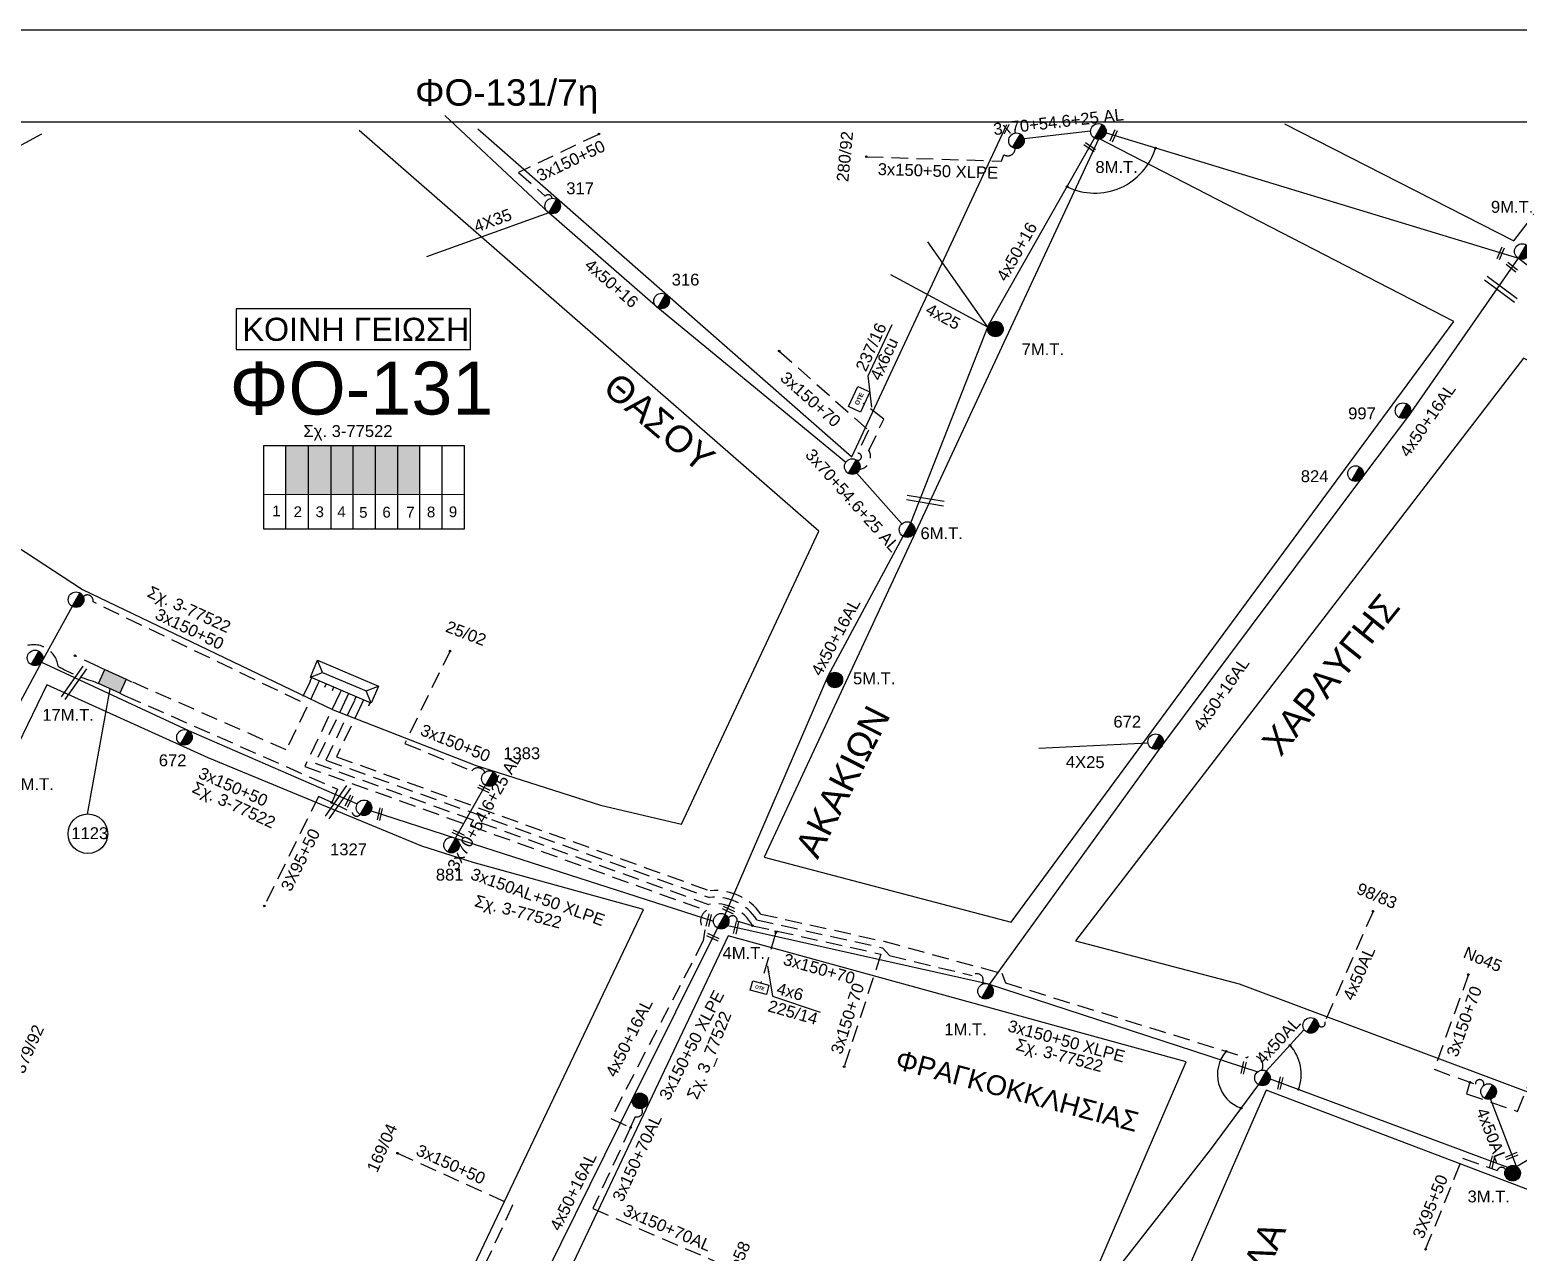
# Model space of a CAD drawing. Header units: millimetres. Extents: x 1020 to 3238, y 796 to 1818.
# Drawn here: x 1877 to 2102.6, y 1630.1 to 1815.4 of the extents above; entities that cross this region are included whole.
import ezdxf
from ezdxf.enums import TextEntityAlignment as Align

# ---------------------------------------------------------------- set-up
doc = ezdxf.new("R2010")
doc.units = ezdxf.units.MM
doc.linetypes.add('DASHED', pattern=[19.05, 12.7, -6.35])
for name, color, linetype, lineweight in [('3x150+50', 7, 'Continuous', 30), ('3x150+50 XLPE', 7, 'SYN_LINE', 30), ('3x150+70', 7, 'Continuous', 30), ('3x150+70AL', 7, 'DASHED', 30), ('3x70+54.6+25 AL', 7, 'SYN_LINE', 30), ('3x95+35XLPE', 7, 'Continuous', 30), ('3X95+50', 7, 'Continuous', 30), ('4x25', 7, 'Continuous', 30), ('4X35', 7, 'DASHED', 30), ('4x50', 7, 'Continuous', 30), ('4x50+16', 7, 'Continuous', 30), ('4x50+16AL', 7, 'Continuous', 30), ('4x50AL', 7, 'Continuous', 30), ('4x6', 7, 'SYN_LINE', 30), ('Υπόβαθρο ΔΕΗ', 7, 'Continuous', 30)]:
    doc.layers.add(name, color=color, linetype=linetype, lineweight=lineweight)
for name, color, linetype in [('Link Box 4 Διευθύνσεων', 7, 'Continuous'), ('Pillar OTE', 7, 'Continuous'), ('text οδών', 7, 'Continuous'), ('text_kalodion', 7, 'Continuous'), ('Άγνωστα', 7, 'Continuous'), ('Ασφαλειοκιβώτια Χ.Τ 9 αναχωρήσεων', 7, 'Continuous'), ('Επιγραφές - Σχήματα', 7, 'Continuous'), ('Καλώδια ΧΤ   3x150AL+50CU', 7, 'DASHED'), ('Μηχανική τομή', 7, 'Continuous'), ('Στύλος Ξύλινος', 7, 'Continuous'), ('Στύλος Ξύλινος @ 1', 7, 'Continuous'), ('Στύλος ΦΜ', 7, 'Continuous'), ('Στύλος ΦΜ @ 1', 7, 'Continuous'), ('Συνδέσεις', 7, 'Continuous'), ('Τομή', 7, 'Continuous'), ('Υποσταθμός πόλεως', 7, 'Continuous'), ('Υπόγεια καλώδια Παροχών ΧΤ   4x50AL', 7, 'DASHED'), ('Υπόγεια καλώδια Παροχών ΧΤ   4x6', 7, 'DASHED')]:
    doc.layers.add(name, color=color, linetype=linetype)
doc.styles.add('arial', font='arial.ttf')
doc.styles.get("Standard").update_dxf_attribs({"font": 'arial.ttf'})
doc.linetypes.add('SYN_LINE', pattern='A,0.5,-0.0001,["/\\/\\/\\/",Standard,S=0.1,R=0,X=0,Y=-0.05],-0.25', length=0.7501)
doc.dimstyles.new('ISO-25', dxfattribs={"dimtxt": 2.5, "dimasz": 2.5, "dimexe": 1.25, "dimexo": 0.625, "dimtad": 1, "dimtxsty": 'Standard', "dimcen": 2.5, "dimadec": 0, "dimazin": 0, "dimtfac": 1, "dimtmove": 0, "dimatfit": 3, "dimfxl": 1, "dimarcsym": 0})

# ---------------------------------------------------------------- blocks, each defined once
blk = doc.blocks.new('ΥΠΑΡΧΩΝ ΤΣΙΜΕΝΤΕΝΙΟΣ ΣΤΥΛΟΣ')
at = {"layer": 'Στύλος ΦΜ'}
blk.add_hatch(color=7, dxfattribs=at).paths.add_polyline_path([(-1.29, -2.28, 0.574793), (2.62, 0, 0.268822), (1.3, 2.27)])
at = {"layer": 'Στύλος ΦΜ', "color": 7}
blk.add_line((-1.29, -2.28), (1.3, 2.27), dxfattribs=at)
blk.add_circle((0, 0), 2.62, dxfattribs=at)
at = {"layer": 'Στύλος ΦΜ', "flags": 4}
for tag, p in [('ΑΡΙΘΜΟΣ', (-4.68, 8.05)), ('ΤΥΠΟΣ', (-4.91, 3.03))]:
    blk.add_attdef(tag, p, '', height=4, dxfattribs=at)
blk = doc.blocks.new('ΥΠΑΡΧΩΝ ΞΥΛΙΝΟΣ ΣΤΥΛΟΣ')
at = {"layer": 'Στύλος Ξύλινος'}
h = blk.add_hatch(color=7, dxfattribs=at)
h.paths.add_polyline_path([(-2.62, 0, 0.270008), (-1.29, -2.28), (1.3, 2.27, 0.576266)])
h.paths.add_polyline_path([(-1.29, -2.28, 0.574793), (2.62, 0, 0.268822), (1.3, 2.27)])
at = {"layer": 'Στύλος Ξύλινος', "color": 7}
blk.add_line((-1.29, -2.28), (1.3, 2.27), dxfattribs=at)
blk.add_circle((0, 0), 2.62, dxfattribs=at)
at = {"layer": 'Στύλος Ξύλινος', "flags": 4}
for tag, p in [('ΑΡΙΘΜΟΣ', (-4.91, 8.6)), ('ΤΥΠΟΣ', (-4.85, 3.39))]:
    blk.add_attdef(tag, p, '', height=4, dxfattribs=at)
blk = doc.blocks.new('LINK BOX 4 ΑΝΑΧΩΡΗΣΕΩΝ')
at = {"layer": 'Link Box 4 Διευθύνσεων', "ltscale": 40}
blk.add_hatch(color=256, dxfattribs=at).paths.add_polyline_path([(-3.54, 0), (-3.54, -4.67), (3.54, -4.67), (3.54, 0)])
for p, q in [((-3.54, 0), (-5.33, 0)), ((5.33, 0), (3.54, 0)), ((-3.54, -4.67), (-5.33, -4.67)), ((5.33, -4.67), (3.54, -4.67))]:
    blk.add_line(p, q, dxfattribs=at)
blk.add_lwpolyline([(-3.54, -4.67), (-3.54, 0), (3.54, 0), (3.54, -4.67)], close=True, dxfattribs=at)
blk = doc.blocks.new('ΤΟΜΗ')
at = {"layer": 'Τομή', "ltscale": 40}
for p, q in [((-5.68, 0), (17.06, 0)), ((-5.68, -2.77), (17.06, -2.77))]:
    blk.add_line(p, q, dxfattribs=at)
blk = doc.blocks.new('ΥΠΟΣΤΑΘΜΟΣ ΠΟΛΕΩΣ 9 ΑΝΑΧΩΡΗΣΕΩΝ')
at = {"layer": 'Υποσταθμός πόλεως', "ltscale": 40}
for p, q in [((-9.63, -2.82), (-9.63, -4)), ((-7.12, -2.82), (-7.12, -4)), ((-4.84, -2.82), (-4.84, -4)), ((-2.36, -2.82), (-2.36, -4)), ((0.09, -2.82), (0.09, -4)), ((2.55, -2.82), (2.55, -4)), ((5.02, -2.82), (5.02, -4)), ((7.48, -2.82), (7.48, -4)), ((9.61, -2.82), (9.61, -4))]:
    blk.add_line(p, q, dxfattribs=at)
blk.add_lwpolyline([(-10.02, 2.82), (10.02, 2.82), (10.02, -2.82), (-10.02, -2.82)], close=True, dxfattribs=at)
for points in [[(-7.21, 0), (-10.02, 2.82)], [(-10.02, -2.82), (-7.21, 0)], [(-7.21, 0), (7.21, 0)], [(7.21, 0), (10.02, 2.82)], [(10.02, -2.82), (7.21, 0)]]:
    blk.add_lwpolyline(points, dxfattribs=at)
at = {"layer": 'Υποσταθμός πόλεως', "linetype": 'SYN_LINE', "ltscale": 40, "flags": 1}
for tag, p in [('ΜΕΤΑΣΧΗΜΑΤΙΣΜΟΣ', (10.79, 1.71)), ('ΙΣΧΥΣ', (10.77, -1.08)), ('ΑΡΙΘΜΟΣ', (10.89, -3.8))]:
    blk.add_attdef(tag, p, '', height=1.8, dxfattribs=at)
blk = doc.blocks.new('_ΣΥΝΔΕΣΗ')
at = {"layer": 'Συνδέσεις', "linetype": 'SYN_LINE', "ltscale": 40}
blk.add_hatch(color=256, dxfattribs=at).paths.add_polyline_path([(0.5, -0.01, 1), (-0.5, -0.01, 1)])
at = {"layer": 'Συνδέσεις'}
blk.add_circle((0, -0.01), 0.5, dxfattribs=at)
blk = doc.blocks.new('ΜΗΧΑΝΙΚΗ ΤΟΜΗ')
at = {"layer": 'Μηχανική τομή', "ltscale": 40}
for p, q in [((-1.89, 0.78), (5.68, 0.78)), ((-1.89, -0.78), (5.68, -0.78))]:
    blk.add_line(p, q, dxfattribs=at)
blk = doc.blocks.new('PILLAR ΟΤΕ')
at = {"layer": 'Pillar OTE', "ltscale": 40}
blk.add_lwpolyline([(-3.31, 2.02), (3.39, 2.02), (3.39, -1.99), (-3.31, -1.99)], close=True, dxfattribs=at)
at = {"layer": 'Pillar OTE', "insert": (-1.81, 0.71), "char_height": 1.3575, "width": 109.961, "attachment_point": 1}
blk.add_mtext('{\\fArial|b1|i0|c161|p34;OTE}', dxfattribs=at)

msp = doc.modelspace()

# ---------------------------------------------------------------- hatches: boundary and pattern name
at = {"layer": 'Pillar OTE', "ltscale": 40}
h = msp.add_hatch(color=256, dxfattribs=at)
h.dxf.hatch_style = 1
h.paths.add_polyline_path([(1990.01, 1678.83), (1990.09, 1678.42), (1990.36, 1678.75)])
at = {"layer": 'Ασφαλειοκιβώτια Χ.Τ 9 αναχωρήσεων', "lineweight": -3}
for color, points in [(85, [(1919.31, 1752.36), (1915.87, 1752.36), (1915.87, 1745), (1919.31, 1744.99)]), (27, [(1919.31, 1744.99), (1922.75, 1744.99), (1922.75, 1752.36), (1919.31, 1752.36)]), (62, [(1926.05, 1752.36), (1922.75, 1752.36), (1922.75, 1744.99), (1926.05, 1744.99)]), (2, [(1926.05, 1744.99), (1929.43, 1744.98), (1929.44, 1752.36), (1926.05, 1752.36)]), (133, [(1929.43, 1744.98), (1932.83, 1744.98), (1932.83, 1752.36), (1929.44, 1752.36)])]:
    msp.add_hatch(color=color, dxfattribs=at).paths.add_polyline_path(points)
at = {"layer": 'Καλώδια ΧΤ   3x150AL+50CU', "linetype": 'DASHED', "lineweight": -3, "ltscale": 0.2}
h = msp.add_hatch(color=5, dxfattribs=at)
h.dxf.hatch_style = 1
h.paths.add_polyline_path([(1932.77, 1744.98), (1936.17, 1744.98), (1936.17, 1752.36), (1932.77, 1752.36)])

# ---------------------------------------------------------------- linework, layer by layer
at = {"lineweight": -3}
msp.add_lwpolyline([(1059.16, 1801.46), (3011.12, 1801.46), (3011.12, 806.84), (1059.16, 806.84)], close=True, dxfattribs=at)
at = {"layer": '3x150+50', "color": 5, "linetype": 'DASHED', "lineweight": -3, "ltscale": 0.2}
for points in [[(1963.22, 1799.54), (1951.14, 1793.78), (1955.18, 1790.2, -0.656297), (1956.2, 1789.86, 25.140831)], [(1940.79, 1721.33), (1933.89, 1707.2), (1944.03, 1703.07, -0.544918), (1946.02, 1702.85, 9.136461)]]:
    msp.add_lwpolyline(points, format="xyb", dxfattribs=at)
at = {"layer": '3x150+50', "color": 1, "linetype": 'DASHED', "lineweight": -3, "ltscale": 0.2}
msp.add_lwpolyline([(1800.24, 1765.47, -0.905131), (1808.86, 1764.71), (1869.54, 1725.13), (1875.78, 1721.69, -0.531363), (1881.35, 1718.93, 0.06404), (1886.66, 1716.65, 11.369647)], format="xyb", dxfattribs=at)
at = {"layer": '3x150+50', "color": 133, "linetype": 'DASHED', "lineweight": -3, "ltscale": 0.2}
msp.add_lwpolyline([(1919.52, 1716.62), (1918.06, 1713.58), (1886.63, 1728.66, 0.759301), (1885.15, 1729.46)], format="xyb", dxfattribs=at)
at = {"layer": '3x150+50', "color": 5, "linetype": 'DASHED', "lineweight": -3, "ltscale": 0.2}
for points in [[(1887.62, 1718.77), (1883.89, 1720.51)], [(1920.67, 1716.13), (1915.93, 1706.25), (1892.48, 1716.57)]]:
    msp.add_lwpolyline(points, dxfattribs=at)
at = {"layer": '3x150+50', "color": 62, "linetype": 'DASHED', "lineweight": -3, "ltscale": 0.2}
msp.add_lwpolyline([(1932.79, 1645.1), (1950.23, 1637.22), (1943.63, 1623.05, -0.72073), (1940.45, 1617.15, 1.792109)], format="xyb", dxfattribs=at)
at = {"layer": '3x150+50 XLPE', "color": 2, "linetype": 'DASHED', "lineweight": -3, "ltscale": 0.2}
for points in [[(2003.84, 1796.16), (2024.34, 1795.5), (2024.69, 1796.47, 0.596088), (2026.39, 1797.42, -3.174928)], [(1925.12, 1714.24), (1920.31, 1704.21), (1979.94, 1682.82, -0.318945), (1986.59, 1679.59), (1990.25, 1678.78)], [(1986.59, 1679.59), (1984.27, 1680.25, 0.855383), (1982.93, 1680.72, -5.013021)]]:
    msp.add_lwpolyline(points, format="xyb", dxfattribs=at)
at = {"layer": '3x150+50 XLPE', "color": 62, "linetype": 'DASHED', "lineweight": -3, "ltscale": 0.2}
msp.add_lwpolyline([(1923.99, 1714.72), (1918.71, 1703.73), (1979.61, 1681.88, 0.510578), (1979.34, 1678.95), (1979.13, 1677.29), (1965.12, 1650.36), (1968.12, 1649)], format="xyb", dxfattribs=at)
at = {"layer": '3x150+50 XLPE', "color": 27, "linetype": 'DASHED', "lineweight": -3, "ltscale": 0.2}
msp.add_lwpolyline([(1926.26, 1713.75), (1921.91, 1704.7), (1980.05, 1683.85, -0.291688), (1987.23, 1680.47), (2006.27, 1676.25), (2007.37, 1675.07), (2019.89, 1672.03, -0.97731), (2021.31, 1670.67)], format="xyb", dxfattribs=at)
at = {"layer": '3x150+50 XLPE', "color": 85, "linetype": 'DASHED', "lineweight": -3, "ltscale": 0.2}
msp.add_lwpolyline([(1927.39, 1713.27), (1923.51, 1705.19), (1980.16, 1684.87, -0.269957), (1987.84, 1681.36), (2006.49, 1677.23), (2024.37, 1672.37), (2024.94, 1670.93), (2061.53, 1659.57, -0.780272), (2063.81, 1657.69)], format="xyb", dxfattribs=at)
at = {"layer": '3x150+70', "color": 5, "linetype": 'DASHED', "lineweight": -3, "ltscale": 0.2}
msp.add_lwpolyline([(1990.64, 1766.7), (2004.15, 1754.69), (2002.53, 1751.21, -1.348998), (2002.29, 1750.21, -6.747725)], format="xyb", dxfattribs=at)
at = {"layer": '3x150+70', "color": 2, "linetype": 'DASHED', "lineweight": -3, "ltscale": 0.2}
for points in [[(1990.25, 1678.78), (2006.06, 1675.28)], [(2006.06, 1675.28), (2000.47, 1658.21)]]:
    msp.add_lwpolyline(points, dxfattribs=at)
msp.add_lwpolyline([(2095.09, 1672.17), (2089.91, 1657.82), (2096.15, 1655.55, -1.281581), (2097.39, 1655.35, -0.019849)], format="xyb", dxfattribs=at)
at = {"layer": '3x150+70AL', "color": 62, "linetype": 'DASHED', "lineweight": -3, "ltscale": 0.2}
msp.add_lwpolyline([(1968.12, 1649), (1968.84, 1650.64, 0.699498), (1969.78, 1651.88, -393.856412)], format="xyb", dxfattribs=at)
msp.add_lwpolyline([(1968.12, 1649), (1962.38, 1636.72), (1980.83, 1628.75)], dxfattribs=at)
at = {"layer": '3x70+54.6+25 AL', "color": 2, "linetype": 'SYN_LINE', "lineweight": -3, "ltscale": 10}
msp.add_lwpolyline([(2037.84, 1800.03), (2027.74, 1798.86)], dxfattribs=at)
at = {"layer": '3x70+54.6+25 AL', "color": 5, "linetype": 'SYN_LINE', "lineweight": -3, "ltscale": 10}
for points in [[(2009.23, 1740.52), (2002.37, 1748.22)], [(1941.55, 1692.84), (1946.13, 1700.87)]]:
    msp.add_lwpolyline(points, dxfattribs=at)
at = {"layer": '3x70+54.6+25 AL', "color": 133, "linetype": 'SYN_LINE', "lineweight": -3, "ltscale": 20}
msp.add_lwpolyline([(1883.48, 1727.99), (1878.84, 1719.55), (1869.06, 1701.49), (1856.23, 1674.57), (1843.03, 1648.06), (1833.44, 1626.26), (1828.32, 1613.86)], dxfattribs=at)
at = {"layer": '3x70+54.6+25 AL', "color": 5, "linetype": 'SYN_LINE', "lineweight": -3, "ltscale": 17}
msp.add_lwpolyline([(1928.79, 1697.02), (1941.55, 1692.84), (1980.54, 1680.32)], dxfattribs=at)
at = {"layer": '3x95+35XLPE', "color": 2, "linetype": 'DASHED', "lineweight": -3, "ltscale": 0.2}
msp.add_lwpolyline([(2095.32, 1655.85), (2094.83, 1654.09), (2102.55, 1651.44), (2108.67, 1666.57)], dxfattribs=at)
at = {"layer": '3X95+50', "color": 5, "linetype": 'DASHED', "lineweight": -3, "ltscale": 0.2}
msp.add_lwpolyline([(1891.51, 1714.45), (1923.69, 1700.28), (1922.81, 1698.26), (1920.82, 1699.18), (1912.59, 1682.58)], dxfattribs=at)
msp.add_lwpolyline([(1922.81, 1698.26), (1925.91, 1696.76, 0.625276), (1927.12, 1696.43, 24.570306)], format="xyb", dxfattribs=at)
at = {"layer": '3X95+50', "color": 2, "linetype": 'DASHED', "lineweight": -3, "ltscale": 0.2}
msp.add_lwpolyline([(2088.61, 1630.53), (2094.22, 1644.36), (2099.47, 1642.49, -0.646382), (2100.74, 1642.6, -3.948128)], format="xyb", dxfattribs=at)
at = {"layer": '4x25', "color": 2, "linetype": 'SYN_LINE', "lineweight": -3, "ltscale": 20}
for points in [[(2022.27, 1770.33), (2013.16, 1783.28)], [(2022.27, 1770.33), (2007.56, 1778.27)]]:
    msp.add_lwpolyline(points, dxfattribs=at)
at = {"layer": '4x25', "color": 27, "linetype": 'SYN_LINE', "lineweight": -3, "ltscale": 17}
msp.add_lwpolyline([(2046.54, 1707.27), (2030, 1706.44)], dxfattribs=at)
at = {"layer": '4X35', "color": 5, "linetype": 'Continuous', "lineweight": -3, "ltscale": 0.2}
msp.add_lwpolyline([(1955.72, 1787.66), (1937.15, 1780.97)], dxfattribs=at)
at = {"layer": '4x50', "color": 2, "lineweight": -3, "ltscale": 0.2}
for points in [[(1982.83, 1679.64), (2022.15, 1670.81), (2063.16, 1657.44)], [(2065.05, 1656.38), (2101.03, 1642.98)]]:
    msp.add_lwpolyline(points, dxfattribs=at)
at = {"layer": '4x50+16', "color": 5, "lineweight": -3, "ltscale": 0.2}
msp.add_lwpolyline([(2000.72, 1749.83), (1972.23, 1773.27), (1955.72, 1787.66), (1939.93, 1802.42)], dxfattribs=at)
at = {"layer": '4x50+16', "color": 2, "lineweight": -3, "ltscale": 0.2}
msp.add_lwpolyline([(2010.6, 1740.66), (2022.38, 1770.61), (2038.44, 1798.97)], dxfattribs=at)
at = {"layer": '4x50+16', "color": 133, "lineweight": -3, "ltscale": 0.2}
msp.add_lwpolyline([(1878.84, 1719.55), (1901.08, 1709.16), (1926.68, 1698.05)], dxfattribs=at)
at = {"layer": '4x50+16AL', "color": 27, "lineweight": -3, "ltscale": 0.2}
msp.add_lwpolyline([(2022.5, 1670.68), (2048.8, 1707.08), (2078.96, 1747.45), (2086.05, 1756.86), (2102.67, 1780.77)], dxfattribs=at)
at = {"layer": '4x50+16AL', "color": 5, "lineweight": -3, "ltscale": 0.2}
msp.add_lwpolyline([(1982.42, 1681.29), (1998.08, 1717.47), (2009.44, 1738.62)], dxfattribs=at)
at = {"layer": '4x50+16AL', "color": 62, "lineweight": -3, "ltscale": 0.2}
msp.add_lwpolyline([(1981.26, 1679.25), (1968.53, 1653.68), (1950.9, 1618), (1942.53, 1596.69)], dxfattribs=at)
at = {"layer": '4x50+16AL', "color": 85, "lineweight": -3, "ltscale": 0.2}
msp.add_lwpolyline([(2063.3, 1655.49), (2055.95, 1645.61), (2040.73, 1626.16), (2023.27, 1587.05)], dxfattribs=at)
at = {"layer": '4x50AL', "color": 2, "lineweight": -3, "ltscale": 0.2}
for points in [[(2040.17, 1799.76), (2102.67, 1780.77), (2145.21, 1747.95), (2172.9, 1733.65)], [(2064.46, 1657.53), (2070.21, 1663.83)], [(2102.37, 1643.1), (2098.45, 1653.32)], [(2102.37, 1643.1), (2111.67, 1648.66)]]:
    msp.add_lwpolyline(points, dxfattribs=at)
at = {"layer": '4x50AL', "color": 2, "linetype": 'DASHED', "lineweight": -3, "ltscale": 0.2}
msp.add_lwpolyline([(2080.64, 1681.76), (2073.34, 1665.03, -1.003938), (2072.38, 1664.55, -95.751298)], format="xyb", dxfattribs=at)
at = {"layer": '4x6', "color": 2, "linetype": 'DASHED', "lineweight": -3, "ltscale": 0.2}
msp.add_lwpolyline([(1990.09, 1678.42), (1987.86, 1670.91)], dxfattribs=at)
at = {"layer": 'Pillar OTE', "lineweight": -3, "ltscale": 40}
for points in [[(1912.54, 1739.72), (1912.54, 1752.36), (1942.88, 1752.36), (1942.88, 1739.69), (1912.54, 1739.72)], [(1915.87, 1739.72), (1915.87, 1752.36)], [(1919.31, 1739.71), (1919.31, 1752.36)], [(1922.75, 1739.71), (1922.75, 1752.36)], [(1926.05, 1739.7), (1926.05, 1752.36)], [(1929.43, 1739.7), (1929.44, 1752.36)], [(1932.83, 1739.7), (1932.83, 1752.36)], [(1936.17, 1739.69), (1936.17, 1752.36)], [(1939.56, 1739.69), (1939.56, 1752.36)], [(1912.54, 1745), (1942.88, 1744.97)]]:
    msp.add_lwpolyline(points, dxfattribs=at)
at = {"layer": 'Pillar OTE', "ltscale": 40}
msp.add_lwpolyline([(1990.36, 1678.75), (1990.09, 1678.42), (1990.01, 1678.83), (1990.36, 1678.75)], dxfattribs=at)
at = {"layer": 'Επιγραφές - Σχήματα', "lineweight": -3}
msp.add_lwpolyline([(1019.92, 1815.41), (3237.54, 1815.41), (3238.24, 796.27), (1019.92, 796.27)], close=True, dxfattribs=at)
at = {"layer": 'Επιγραφές - Σχήματα', "color": 190, "lineweight": -3}
msp.add_lwpolyline([(1908.32, 1766.92), (1943.84, 1766.92), (1943.84, 1773.1), (1908.32, 1773.1)], close=True, dxfattribs=at)
at = {"layer": 'Υπόβαθρο ΔΕΗ', "color": 7, "lineweight": -3}
for points in [[(1944.96, 1800.41), (2001.64, 1750.65), (2012.12, 1773.11), (2025.16, 1801.04)], [(2067.21, 1801.13), (2101.99, 1783.42), (2115.65, 1801.22)], [(1878.84, 1799.59), (1824.51, 1770.19), (1885.05, 1730.53), (1923.04, 1712.3), (1944.54, 1703.91), (1963.55, 1697.87), (1975.85, 1694.96), (1996.62, 1739.38), (1926.99, 1800.12)], [(2004.11, 1762.95), (2007.74, 1770.75)], [(2310.84, 1646.9), (2278.73, 1587.97), (2372.19, 1554.31), (2402.82, 1544.41), (2446.25, 1530.53), (2472.17, 1592.47), (2424.33, 1611.66), (2406.81, 1618.33), (2388.14, 1625.01), (2359.46, 1635.88), (2326.41, 1658.46), (2299.72, 1673.17), (2282.81, 1680.83), (2276.09, 1683.28), (2266.98, 1686.51), (2217.57, 1709.33), (2103.45, 1765.61), (2103.45, 1765.61), (2035.53, 1677.3), (2060.34, 1670.76), (2264.84, 1594.23), (2298.07, 1653.13)], [(1989.63, 1668.91), (1996.86, 1666.5)]]:
    msp.add_lwpolyline(points, dxfattribs=at)
for points in [[(2092.91, 1771.17), (2039.09, 1798.93), (1988.35, 1690), (2025.79, 1680.14)], [(1879.61, 1716.11), (1829.76, 1613.02), (1901.78, 1572.92), (1914.69, 1565.72), (1970.09, 1682.05), (1944.25, 1689.15), (1936.45, 1691.63), (1904.08, 1705.03)], [(1982.92, 1678.05), (1948.81, 1606.09), (1927.75, 1559.78), (1994.38, 1524.68), (2052.32, 1658.97)], [(2064.43, 1654.65), (2034.37, 1585.96), (2210.65, 1499.91), (2257.81, 1581.16)]]:
    msp.add_lwpolyline(points, close=True, dxfattribs=at)
at = {"layer": 'Υπόβαθρο ΔΕΗ', "lineweight": -3}
msp.add_lwpolyline([(1889.17, 1715.51), (1885.76, 1696.52)], dxfattribs=at)
msp.add_circle((1885.85, 1693.53), 3, dxfattribs=at)
for centre, radius, start, end in [((2038.49, 1800.22), 9.58, 243.8798, 343.3978), ((2062.46, 1657.01), 5.4, 139.1266, 250.4227), ((2063.24, 1657.09), 6.51, 339.2597, 42.257)]:
    msp.add_arc(centre, radius, start, end, dxfattribs=at)
at = {"layer": 'Υπόγεια καλώδια Παροχών ΧΤ   4x6', "color": 5, "linetype": 'DASHED', "lineweight": -3, "ltscale": 0.2}
msp.add_lwpolyline([(2001.6, 1749.01, 0.760435), (2004.24, 1751.61), (2006.47, 1756.39), (2006.47, 1756.39), (2003.36, 1758.77)], format="xyb", dxfattribs=at)

# ---------------------------------------------------------------- block references
at = {"layer": 'Link Box 4 Διευθύνσεων', "lineweight": -3, "xscale": 0.4999999999999998, "yscale": 0.4999999999999998, "zscale": 0.4999999999999998, "rotation": 155.6402972065133}
msp.add_blockref('LINK BOX 4 ΑΝΑΧΩΡΗΣΕΩΝ', (1889.09, 1715.55), dxfattribs=at)
at = {"layer": 'Pillar OTE'}
for p, xscale, yscale, zscale, rotation in [((2002.74, 1759.38), 0.4999999999999999, 0.4999999999999999, 0.4999999999999999, 64.97696059429867), ((1987.65, 1670.19), 0.375, 0.375, 0.375, 345)]:
    msp.add_blockref('PILLAR ΟΤΕ', p, dxfattribs=dict(at, xscale=xscale, yscale=yscale, zscale=zscale, rotation=rotation))
at = {"layer": 'Μηχανική τομή', "lineweight": -3}
for p, xscale, yscale, zscale, rotation in [((2038.1, 1797.32), 0.2499999999999677, 0.2499999999999677, 0.2499999999999677, 145.1541832473569), ((2041.17, 1798.91), 0.2499999999999677, 0.2499999999999677, 0.2499999999999677, 66.62768869791381), ((2099.81, 1781.1), 0.2499999999999677, 0.2499999999999677, 0.2499999999999677, 66.62768869791381), ((2101.3, 1779.75), 0.2499999999999677, 0.2499999999999677, 0.2499999999999677, 321.9749035657328), ((1925.24, 1698.08), 0.2499999999999676, 0.2499999999999676, 0.2499999999999676, 63.92487934216145), ((1946.33, 1700.11), 0.2499999999999676, 0.2499999999999676, 0.2499999999999676, 153.9714575587994), ((1930.02, 1696.03), 0.2499999999999676, 0.2499999999999676, 0.2499999999999676, 76.98572877940008), ((1942.44, 1693.28), 0.2499999999999676, 0.2499999999999676, 0.2499999999999676, 153.9714575587994), ((1979.87, 1679.95), 0.2499999999999676, 0.2499999999999676, 0.2499999999999676, 76.98572877940008), ((1983.38, 1681.72), 0.2499999999999676, 0.2499999999999676, 0.2499999999999676, 153.9714575587884), ((1984.02, 1678.82), 0.2499999999999676, 0.2499999999999676, 0.2499999999999676, 76.98572877940008), ((1981.03, 1677.62), 0.2499999999999676, 0.2499999999999676, 0.2499999999999676, 153.9714575587974), ((2060.93, 1657.58), 0.2499999999999676, 0.2499999999999676, 0.2499999999999676, 76.98572877940008), ((2066.5, 1655.24), 0.2499999999999676, 0.2499999999999676, 0.2499999999999676, 76.98572877940008), ((2098.61, 1643.28), 0.2499999999999676, 0.2499999999999676, 0.2499999999999676, 76.98572877940008), ((2101.24, 1644.51), 0.2499999999999677, 0.2499999999999677, 0.2499999999999677, 22.61432423470439)]:
    msp.add_blockref('ΜΗΧΑΝΙΚΗ ΤΟΜΗ', p, dxfattribs=dict(at, xscale=xscale, yscale=yscale, zscale=zscale, rotation=rotation))
at = {"layer": 'Στύλος Ξύλινος @ 1', "lineweight": -3, "ltscale": 40}
ref = msp.add_blockref('ΥΠΑΡΧΩΝ ΞΥΛΙΝΟΣ ΣΤΥΛΟΣ', (2023.41, 1770.04), dxfattribs=dict(at, xscale=0.4499999999997228, yscale=0.4499999999997228, zscale=0.4499999999997228))
ref.add_attrib('ΤΥΠΟΣ', '7M.T.', (2027.38, 1766.08), dxfattribs={"layer": 'Στύλος Ξύλινος', "height": 1.8, "rotation": 360, "flags": 4})
ref = msp.add_blockref('ΥΠΑΡΧΩΝ ΞΥΛΙΝΟΣ ΣΤΥΛΟΣ', (1999.07, 1716.84), dxfattribs=dict(at, xscale=0.4499999999997228, yscale=0.4499999999997228, zscale=0.4499999999997228))
ref.add_attrib('ΤΥΠΟΣ', '5M.T.', (2001.82, 1716.18), dxfattribs={"layer": 'Στύλος Ξύλινος', "height": 1.8, "rotation": 360, "flags": 4})
at = {"layer": 'Στύλος Ξύλινος @ 1', "lineweight": -3, "ltscale": 40, "xscale": 0.4499999999997228, "yscale": 0.4499999999997228, "zscale": 0.4499999999997228}
msp.add_blockref('ΥΠΑΡΧΩΝ ΞΥΛΙΝΟΣ ΣΤΥΛΟΣ', (1969.51, 1653.03), dxfattribs=at)
at = {"layer": 'Στύλος Ξύλινος @ 1', "lineweight": -3, "ltscale": 40}
ref = msp.add_blockref('ΥΠΑΡΧΩΝ ΞΥΛΙΝΟΣ ΣΤΥΛΟΣ', (2101.79, 1642.07), dxfattribs=dict(at, xscale=0.4499999999997183, yscale=0.4499999999997183, zscale=0.4499999999997183))
ref.add_attrib('ΤΥΠΟΣ', '3M.T.', (2094.96, 1637.64), dxfattribs={"layer": 'Στύλος Ξύλινος', "height": 1.8, "flags": 4})
at = {"layer": 'Στύλος ΦΜ @ 1', "lineweight": -3, "ltscale": 40}
ref = msp.add_blockref('ΥΠΑΡΧΩΝ ΤΣΙΜΕΝΤΕΝΙΟΣ ΣΤΥΛΟΣ', (2039.02, 1800), dxfattribs=dict(at, xscale=0.4500000000002038, yscale=0.4500000000002038, zscale=0.4500000000002038))
ref.add_attrib('ΤΥΠΟΣ', '8M.T.', (2038.56, 1793.7), dxfattribs={"layer": 'Στύλος ΦΜ', "height": 1.8, "flags": 4})
for p, xscale, yscale, zscale in [((2026.6, 1798.58), 0.4500000000001942, 0.4500000000001942, 0.4500000000001942), ((2001.71, 1749.19), 0.4500000000001942, 0.4500000000001942, 0.4500000000001942), ((1884.06, 1729.01), 0.4499999999998838, 0.4499999999998838, 0.4499999999998838), ((2071.2, 1664.47), 0.4500000000000229, 0.4500000000000229, 0.4500000000000229), ((2063.88, 1656.51), 0.4500000000000229, 0.4500000000000229, 0.4500000000000229), ((2098.15, 1654.45), 0.4500000000000229, 0.4500000000000229, 0.4500000000000229)]:
    msp.add_blockref('ΥΠΑΡΧΩΝ ΤΣΙΜΕΝΤΕΝΙΟΣ ΣΤΥΛΟΣ', p, dxfattribs=dict(at, xscale=xscale, yscale=yscale, zscale=zscale))
ref = msp.add_blockref('ΥΠΑΡΧΩΝ ΤΣΙΜΕΝΤΕΝΙΟΣ ΣΤΥΛΟΣ', (1956.3, 1788.69), dxfattribs=dict(at, xscale=0.4500000000001942, yscale=0.4500000000001942, zscale=0.4500000000001942))
ref.add_attrib('ΤΥΠΟΣ', '317', (1958.36, 1790.48), dxfattribs={"layer": 'Στύλος ΦΜ', "height": 1.8, "flags": 4})
ref = msp.add_blockref('ΥΠΑΡΧΩΝ ΤΣΙΜΕΝΤΕΝΙΟΣ ΣΤΥΛΟΣ', (2103.25, 1781.8), dxfattribs=dict(at, xscale=0.450000000000137, yscale=0.450000000000137, zscale=0.450000000000137))
ref.add_attrib('ΤΥΠΟΣ', '9M.T.', (2098.51, 1787.66), dxfattribs={"layer": 'Στύλος ΦΜ', "height": 1.8, "flags": 4})
ref = msp.add_blockref('ΥΠΑΡΧΩΝ ΤΣΙΜΕΝΤΕΝΙΟΣ ΣΤΥΛΟΣ', (1972.81, 1774.29), dxfattribs=dict(at, xscale=0.4500000000001942, yscale=0.4500000000001942, zscale=0.4500000000001942))
ref.add_attrib('ΤΥΠΟΣ', '316', (1974.34, 1776.63), dxfattribs={"layer": 'Στύλος ΦΜ', "height": 1.8, "flags": 4})
ref = msp.add_blockref('ΥΠΑΡΧΩΝ ΤΣΙΜΕΝΤΕΝΙΟΣ ΣΤΥΛΟΣ', (2085.18, 1757.66), dxfattribs=dict(at, xscale=0.450000000000137, yscale=0.450000000000137, zscale=0.450000000000137))
ref.add_attrib('ΤΥΠΟΣ', '997', (2076.87, 1756.35), dxfattribs={"layer": 'Στύλος ΦΜ', "height": 1.8, "flags": 4})
ref = msp.add_blockref('ΥΠΑΡΧΩΝ ΤΣΙΜΕΝΤΕΝΙΟΣ ΣΤΥΛΟΣ', (2078, 1748.13), dxfattribs=dict(at, xscale=0.450000000000137, yscale=0.450000000000137, zscale=0.450000000000137))
ref.add_attrib('ΤΥΠΟΣ', '824', (2069.69, 1746.83), dxfattribs={"layer": 'Στύλος ΦΜ', "height": 1.8, "flags": 4})
ref = msp.add_blockref('ΥΠΑΡΧΩΝ ΤΣΙΜΕΝΤΕΝΙΟΣ ΣΤΥΛΟΣ', (2010.02, 1739.64), dxfattribs=dict(at, xscale=0.4500000000002107, yscale=0.4500000000002107, zscale=0.4500000000002107))
ref.add_attrib('ΤΥΠΟΣ', '6M.T.', (2012.05, 1738.19), dxfattribs={"layer": 'Στύλος ΦΜ', "height": 1.8, "flags": 4})
ref = msp.add_blockref('ΥΠΑΡΧΩΝ ΤΣΙΜΕΝΤΕΝΙΟΣ ΣΤΥΛΟΣ', (1877.85, 1720.19), dxfattribs=dict(at, xscale=0.4499999999998838, yscale=0.4499999999998838, zscale=0.4499999999998838))
ref.add_attrib('ΤΥΠΟΣ', '17M.T.', (1878.94, 1710.65), dxfattribs={"layer": 'Στύλος ΦΜ', "height": 1.8, "flags": 4})
ref = msp.add_blockref('ΥΠΑΡΧΩΝ ΤΣΙΜΕΝΤΕΝΙΟΣ ΣΤΥΛΟΣ', (2047.7, 1707.49), dxfattribs=dict(at, xscale=0.450000000000137, yscale=0.450000000000137, zscale=0.450000000000137))
ref.add_attrib('ΤΥΠΟΣ', '672', (2041.29, 1709.62), dxfattribs={"layer": 'Στύλος ΦΜ', "height": 1.8, "flags": 4})
ref = msp.add_blockref('ΥΠΑΡΧΩΝ ΤΣΙΜΕΝΤΕΝΙΟΣ ΣΤΥΛΟΣ', (1900.49, 1708.14), dxfattribs=dict(at, xscale=0.4500000000001749, yscale=0.4500000000001749, zscale=0.4500000000001749))
ref.add_attrib('ΤΥΠΟΣ', '672', (1896.6, 1703.76), dxfattribs={"layer": 'Στύλος ΦΜ', "height": 1.8, "flags": 4})
ref = msp.add_blockref('ΥΠΑΡΧΩΝ ΤΣΙΜΕΝΤΕΝΙΟΣ ΣΤΥΛΟΣ', (1946.71, 1701.89), dxfattribs=dict(at, xscale=0.4500000000001671, yscale=0.4500000000001671, zscale=0.4500000000001671))
ref.add_attrib('ΤΥΠΟΣ', '1383', (1948.81, 1704.83), dxfattribs={"layer": 'Στύλος ΦΜ', "height": 1.8, "flags": 4})
ref = msp.add_blockref('ΥΠΑΡΧΩΝ ΤΣΙΜΕΝΤΕΝΙΟΣ ΣΤΥΛΟΣ', (1870.13, 1700.99), dxfattribs=dict(at, xscale=0.4499999999998838, yscale=0.4499999999998838, zscale=0.4499999999998838))
ref.add_attrib('ΤΥΠΟΣ', '16M.T.', (1872.87, 1700.15), dxfattribs={"layer": 'Στύλος ΦΜ', "height": 1.8, "flags": 4})
ref = msp.add_blockref('ΥΠΑΡΧΩΝ ΤΣΙΜΕΝΤΕΝΙΟΣ ΣΤΥΛΟΣ', (1927.7, 1697.46), dxfattribs=dict(at, xscale=0.4500000000001671, yscale=0.4500000000001671, zscale=0.4500000000001671))
ref.add_attrib('ΤΥΠΟΣ', '1327', (1922.56, 1690.26), dxfattribs={"layer": 'Στύλος ΦΜ', "height": 1.8, "flags": 4})
ref = msp.add_blockref('ΥΠΑΡΧΩΝ ΤΣΙΜΕΝΤΕΝΙΟΣ ΣΤΥΛΟΣ', (1940.97, 1691.81), dxfattribs=dict(at, xscale=0.4500000000001671, yscale=0.4500000000001671, zscale=0.4500000000001671))
ref.add_attrib('ΤΥΠΟΣ', '881', (1938.59, 1686.43), dxfattribs={"layer": 'Στύλος ΦΜ', "height": 1.8, "flags": 4})
ref = msp.add_blockref('ΥΠΑΡΧΩΝ ΤΣΙΜΕΝΤΕΝΙΟΣ ΣΤΥΛΟΣ', (1981.84, 1680.27), dxfattribs=dict(at, xscale=0.4500000000001203, yscale=0.4500000000001203, zscale=0.4500000000001203))
ref.add_attrib('ΤΥΠΟΣ', '4M.T.', (1982.05, 1674.56), dxfattribs={"layer": 'Στύλος ΦΜ', "height": 1.8, "flags": 4})
ref = msp.add_blockref('ΥΠΑΡΧΩΝ ΤΣΙΜΕΝΤΕΝΙΟΣ ΣΤΥΛΟΣ', (2021.91, 1669.66), dxfattribs=dict(at, xscale=0.450000000000046, yscale=0.450000000000046, zscale=0.450000000000046))
ref.add_attrib('ΤΥΠΟΣ', '1M.T.', (2015.66, 1662.98), dxfattribs={"layer": 'Στύλος ΦΜ', "height": 1.8, "flags": 4})
at = {"layer": 'Συνδέσεις', "lineweight": -3, "xscale": 0.25, "yscale": 0.25, "zscale": 0.25}
for p in [(1963.33, 1799.61), (2003.84, 1796.16), (2047.67, 1797.48), (2034.27, 1791.62), (1990.64, 1766.7), (1883.89, 1720.51), (1940.74, 1721.23), (1922.81, 1698.26), (1912.59, 1682.58), (2080.64, 1681.77), (1986.59, 1679.59), (2095.09, 1672.18), (2058.38, 1660.55), (2068.06, 1661.47), (2000.47, 1658.22), (2095.32, 1655.85), (2069.33, 1654.79), (2060.65, 1651.93), (1968.12, 1649), (1932.79, 1645.1), (2088.61, 1630.54)]:
    msp.add_blockref('_ΣΥΝΔΕΣΗ', p, dxfattribs=at)
at = {"layer": 'Τομή', "lineweight": -3, "xscale": 0.2499999999999996, "yscale": 0.2499999999999996, "zscale": 0.2499999999999996}
for p, rotation in [((2099.07, 1777.2), 323.7669791243418), ((2011.44, 1744.63), 350.4569647577588), ((1882.68, 1715.45), 55.01069010783019), ((1922.67, 1697.33), 55.01069010783019)]:
    msp.add_blockref('ΤΟΜΗ', p, dxfattribs=dict(at, rotation=rotation))
at = {"layer": 'Υποσταθμός πόλεως', "lineweight": -3, "xscale": 0.4999999999999997, "yscale": 0.4999999999999997, "zscale": 0.4999999999999997, "rotation": 336.9616278701458}
msp.add_blockref('ΥΠΟΣΤΑΘΜΟΣ ΠΟΛΕΩΣ 9 ΑΝΑΧΩΡΗΣΕΩΝ', (1924.73, 1716.58), dxfattribs=at)

# ---------------------------------------------------------------- texts
at = {"lineweight": -3, "ltscale": 30, "char_height": 1.63, "width": 11.2573, "attachment_point": 1}
for s, insert in [('1', (1913.79, 1743.28)), ('2', (1917.03, 1743.15)), ('3', (1920.36, 1743.15)), ('4', (1923.66, 1743.15)), ('5', (1926.97, 1743.06)), ('6', (1930.49, 1743.09)), ('7', (1934.11, 1743.09)), ('8', (1937.23, 1743.12)), ('9', (1940.56, 1743.15))]:
    msp.add_mtext(s, dxfattribs=dict(at, insert=insert))
at = {"layer": 'text οδών', "lineweight": -3}
for s, height, rotation, p in [('ΑΚΑΚΙΩΝ', 4, 63.1458, (2000.24, 1701.43)), ('ΦΡΑΓΚΟΚΚΛΗΣΙΑΣ', 3, 345.2347, (2026.71, 1654.57)), ('ΠΑΥΛΟΥ ΜΕΛΑ', 4, 66.486, (2057.59, 1615.71))]:
    msp.add_text(s, height=height, rotation=rotation, dxfattribs=at).set_placement(p, align=Align.MIDDLE_CENTER)
at = {"layer": 'text οδών', "lineweight": -3, "ltscale": 40, "char_height": 2, "width": 13.6816, "attachment_point": 1}
for s, insert, rotation in [('{\\H2x;ΘΑΣΟΥ\\fMS Shell Dlg|b0|i0|c0|p0;\\H0.35416x;\\P} ', (1966.26, 1763.75), 319.8242), ('{\\H2x;XAPAYΓHΣ\\fMS Shell Dlg|b0|i0|c0|p0;\\H0.35416x;\\P} ', (2063.51, 1707.55), 51.1936)]:
    msp.add_mtext(s, dxfattribs=dict(at, insert=insert, rotation=rotation))
at = {"layer": 'text_kalodion', "linetype": 'Continuous', "lineweight": -3, "ltscale": 0.2}
for s, rotation, p in [('3x70+54.6+25 AL', 6.5828, (2032.95, 1801.46)), ('3x150+50', 25.4748, (1959.05, 1795.56)), ('3x150+50 XLPE', 358.1713, (2014.69, 1794.01)), ('4X35', 19.8112, (1947.21, 1786.51)), ('4x50+16', 60.4861, (2026.64, 1781.78)), ('4x50+16', 318.9231, (1965.23, 1776.98)), ('4x25', 331.6515, (2015.49, 1771.95)), ('3x150+70', 318.3871, (1995.4, 1759.39)), ('4x50+16AL', 55.2517, (2088.9, 1756.23)), ('3x70+54.6+25 AL', 311.7199, (2001.74, 1744.08)), ('4x50+16AL', 61.7579, (1999.19, 1723.35)), ('3x150+50', 334.3644, (1901.27, 1724.58)), ('4x50+16AL', 55.2517, (2057.62, 1714.67)), ('3x150+50', 337.8159, (1941.57, 1707.29)), ('3x150+50', 336.2319, (1907.88, 1700.65)), ('3x70+54.6+25 AL', 60.3123, (1945.91, 1696.84)), ('4X25', 359.421, (2037.02, 1704.4)), ('3X95+50', 63.632, (1918.06, 1689.57)), ('3x150AL+50 XLPE', 340.2653, (1954.05, 1683.94)), ('3x150+70', 344.2, (1996.7, 1673.06)), ('4x50AL', 66.4453, (2078.51, 1672.37)), ('3x150+50 XLPE', 62.5178, (1977.35, 1661.48)), ('4x6', 344.2, (1992.29, 1669.59)), ('3x150+70', 71.8803, (2000.97, 1665.52)), ('3x150+70', 70.16, (2094.45, 1665.08)), ('4x50+16AL', 63.5278, (1967.88, 1662.6)), ('3x150+50 XLPE', 344.7946, (2034.18, 1662.09)), ('4x50AL', 47.6053, (2066.27, 1662.18)), ('4x50AL', 290.984, (2098.61, 1647.87)), ('3x150+70AL', 64.9452, (1969.08, 1644.39)), ('3x150+50', 335.6895, (1940.87, 1643.42)), ('4x50+16AL', 63.7046, (1959.41, 1639.3)), ('3X95+50', 67.9176, (2089.3, 1637.02)), ('3x150+70AL', 336.631, (1973.68, 1633.8))]:
    msp.add_text(s, height=1.8, rotation=rotation, dxfattribs=at).set_placement(p, align=Align.MIDDLE_CENTER)
at = {"layer": 'text_kalodion', "linetype": 'Continuous', "lineweight": -3, "ltscale": 0.2, "insert": (1989.26, 1668.37), "char_height": 1.8, "width": 9.1232, "attachment_point": 1, "rotation": 344.2}
msp.add_mtext('225/14', dxfattribs=at)
at = {"layer": 'Άγνωστα', "color": 7, "lineweight": -3, "char_height": 1.8, "width": 4.551914400963142e-14, "attachment_point": 1}
for s, insert in [('Σχ. 3-77522', (1918.53, 1755.47)), ('1123', (1883.34, 1694.51))]:
    msp.add_mtext(s, dxfattribs=dict(at, insert=insert))
at = {"layer": 'Άγνωστα', "color": 7, "lineweight": -3, "char_height": 1.8, "width": 4.551914400963141e-14, "attachment_point": 1}
for s, insert, rotation in [('Σχ. 3-77522', (1895.44, 1731.17), 335.3974), ('Σχ. 3-77522', (1902.23, 1701.53), 335.3974), ('Σχ. 3-77522', (1944.78, 1684.3), 345.2777), ('Σχ. 3_77522', (1976.55, 1653.77), 68.192), ('Σχ. 3-77522', (2026.82, 1662.53), 345.3563)]:
    msp.add_mtext(s, dxfattribs=dict(at, insert=insert, rotation=rotation))
at = {"layer": 'Επιγραφές - Σχήματα', "lineweight": -3, "insert": (1935.45, 1807.9), "char_height": 4, "width": 14.2262, "attachment_point": 1}
msp.add_mtext('ΦO-131/7η', dxfattribs=at)
at = {"layer": 'Επιγραφές - Σχήματα', "color": 190, "lineweight": -3, "insert": (1909.28, 1771.75), "char_height": 3.5, "width": 35.1311, "attachment_point": 1}
msp.add_mtext('KOINH ΓΕΙΩΣΗ', dxfattribs=at)
at = {"layer": 'Επιγραφές - Σχήματα', "lineweight": -3, "insert": (1907.33, 1765.08), "char_height": 8, "width": 15.5504, "attachment_point": 1, "style": 'arial'}
msp.add_mtext('ΦO-131', dxfattribs=at)
at = {"layer": 'Υπόβαθρο ΔΕΗ', "lineweight": -3, "char_height": 1.8, "width": 9.1232, "attachment_point": 1, "style": 'arial'}
for s, insert, rotation in [('280/92', (1999.31, 1792.45), 84.4193), ('25/02', (1940.56, 1725.89), 338.9602), ('98/83', (2078.68, 1686.18), 337.2181), ('No45', (2094.86, 1676.49), 337.2181), ('379/92', (1874.5, 1657.74), 66.095), ('169/04', (1928.05, 1642.76), 66.095), ('No58', (1982.25, 1626.46), 66.095)]:
    msp.add_mtext(s, dxfattribs=dict(at, insert=insert, rotation=rotation))
at = {"layer": 'Υπόγεια καλώδια Παροχών ΧΤ   4x50AL', "color": 7, "ltscale": 0.2, "char_height": 1.8, "attachment_point": 1, "rotation": 65.4265}
for s, insert in [('237/16', (2002.13, 1764.2)), ('4x6cu', (2004.31, 1762.83))]:
    msp.add_mtext_dynamic_manual_height_columns(s, width=1.8, gutter_width=12.5, heights=[0.118], dxfattribs=dict(at, insert=insert))

# ---------------------------------------------------------------- leaders
at = {"layer": 'Επιγραφές - Σχήματα', "ltscale": 40}
for points, override in [([(2004.67, 1758.17), (2004.11, 1762.95)], {"dimasz": 0.5, "dimtad": 0}), ([(1988.87, 1673.51), (1989.63, 1668.91)], {"dimasz": 1, "dimtad": 0})]:
    msp.add_leader(points, dimstyle='ISO-25', override=override, dxfattribs=at)

doc.saveas('drawing.dxf')
